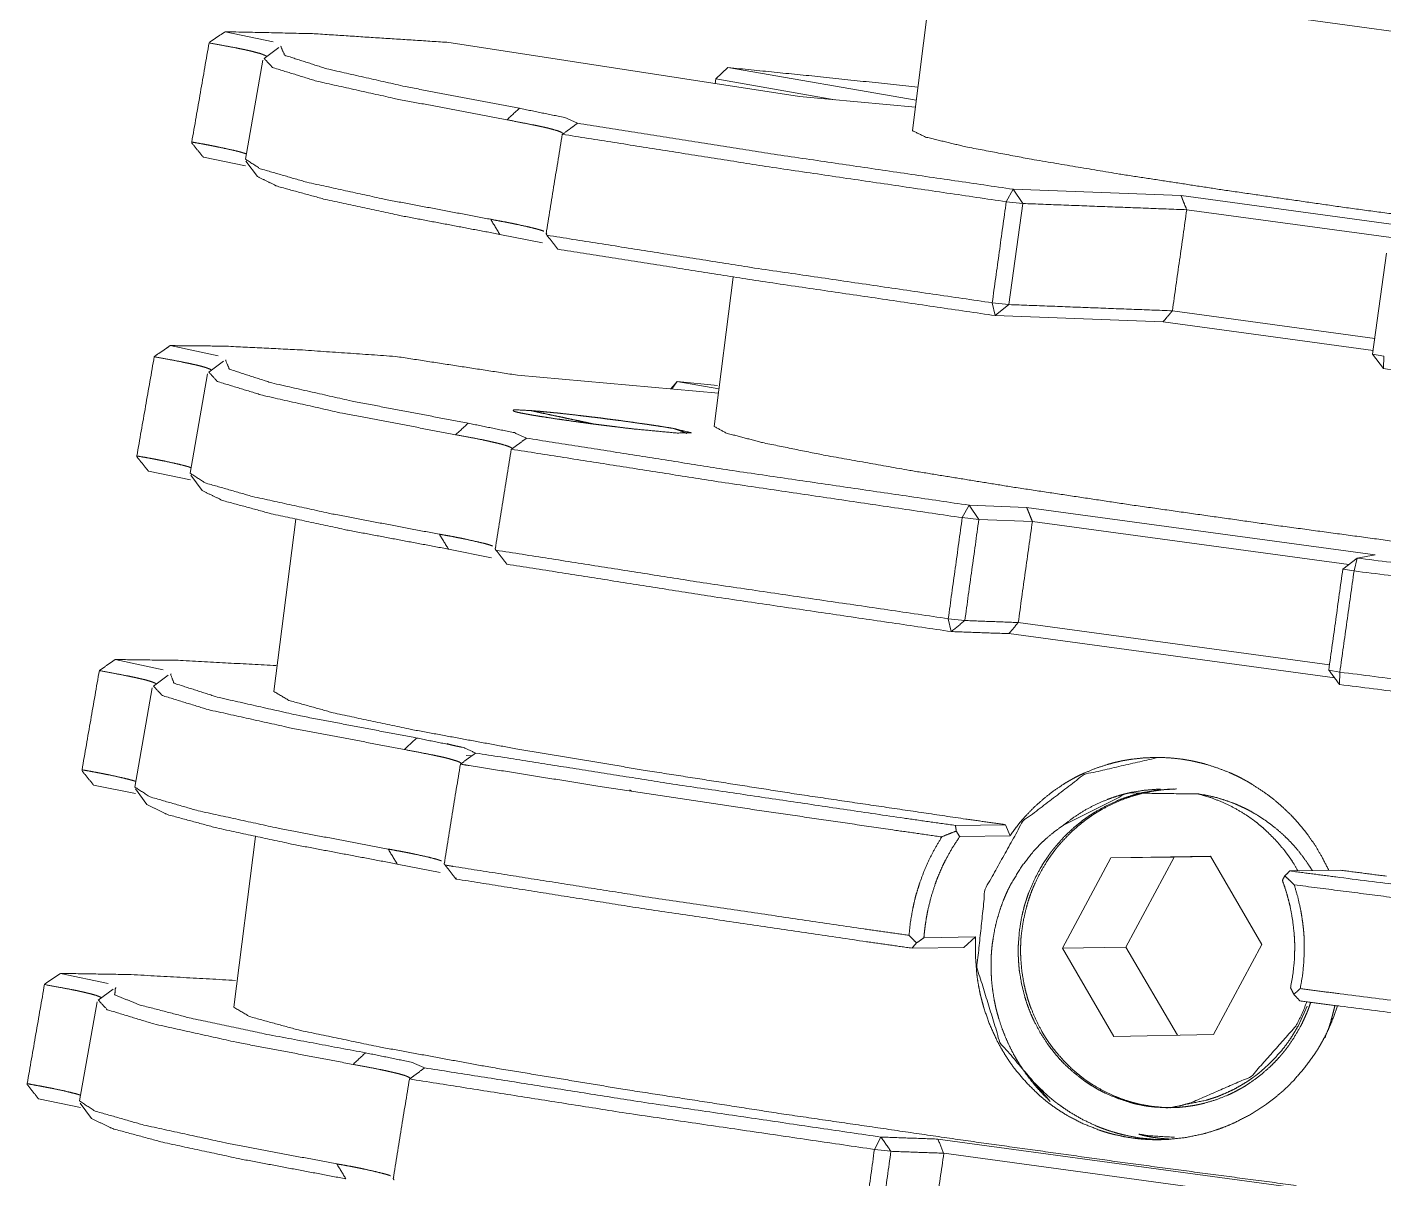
# Paper-space layout 'A3_1' of a CAD drawing. Header units: millimetres. Extents: x 0 to 420, y 0 to 297.
# Drawn here: x 301.43 to 312.07, y 47.56 to 56.6 of the extents above; entities that cross this region are included whole.
import ezdxf

# ---------------------------------------------------------------- set-up
doc = ezdxf.new("R2010")
doc.units = ezdxf.units.MM
doc.layers.add('170', color=7, linetype='Continuous', true_color=0xffffff)

psp = doc.layouts.new('A3_1')

# ---------------------------------------------------------------- linework, layer by layer
at = {"layer": '170', "color": 155, "linetype": 'Continuous', "lineweight": 13}
for p, q in [((308.519, 56.938), (308.374, 55.788)), ((312.333, 56.541), (310.695, 56.764)), ((302.982, 56.564), (303.36, 56.484)), ((303.405, 56.441), (303.288, 56.355)), ((303.422, 56.451), (303.419, 56.449)), ((307.488, 56.055), (304.721, 56.481)), ((303.279, 56.342), (303.142, 55.564)), ((306.833, 56.193), (306.827, 56.156)), ((306.833, 56.193), (306.927, 56.283)), ((307.766, 56.03), (306.833, 56.193)), ((306.927, 56.283), (308.404, 56.026)), ((308.397, 55.973), (307.488, 56.055)), ((303.142, 55.512), (302.812, 55.579)), ((303.146, 55.549), (303.236, 55.427)), ((309.11, 55.23), (309.163, 55.328)), ((309.163, 55.328), (310.482, 55.278)), ((309.163, 55.328), (309.24, 55.216)), ((310.482, 55.278), (312.605, 54.988)), ((309.11, 55.23), (309.24, 55.216)), ((309.24, 55.216), (309.13, 54.423)), ((312.283, 54.928), (310.526, 55.167)), ((305.472, 54.907), (305.137, 54.974)), ((305.506, 54.986), (305.501, 54.977)), ((311.984, 54.034), (312.094, 54.827)), ((306.968, 54.639), (306.819, 53.467)), ((309, 54.437), (309.13, 54.423)), ((309.024, 54.336), (309, 54.437)), ((309.024, 54.336), (309.13, 54.423)), ((310.34, 54.287), (309.024, 54.336)), ((311.988, 54.062), (310.34, 54.287)), ((310.413, 54.374), (312.001, 54.157)), ((302.551, 54.101), (302.929, 54.021)), ((302.971, 53.978), (302.855, 53.892)), ((302.99, 53.988), (302.986, 53.986)), ((311.984, 54.034), (312.072, 54.018)), ((311.984, 54.034), (312.069, 53.921)), ((312.072, 54.018), (312.069, 53.921)), ((302.845, 53.879), (302.708, 53.1)), ((306.852, 53.728), (305.276, 53.869)), ((306.478, 53.761), (306.528, 53.819)), ((306.487, 53.761), (306.528, 53.819)), ((306.527, 53.819), (306.856, 53.762)), ((306.844, 53.787), (306.528, 53.819)), ((302.711, 53.049), (302.381, 53.116)), ((302.713, 53.085), (302.803, 52.963)), ((308.765, 52.751), (308.818, 52.849)), ((308.818, 52.849), (309.27, 52.832)), ((308.895, 52.737), (308.818, 52.849)), ((309.27, 52.832), (312.004, 52.46)), ((303.537, 52.738), (303.365, 51.387)), ((308.895, 52.737), (308.765, 52.751)), ((309.315, 52.721), (308.895, 52.737)), ((309.315, 52.721), (309.315, 52.721)), ((311.796, 52.383), (309.315, 52.721)), ((305.071, 52.436), (304.735, 52.504)), ((305.106, 52.516), (305.101, 52.506)), ((311.862, 52.434), (311.75, 52.348)), ((311.862, 52.434), (311.838, 52.333)), ((312.004, 52.46), (311.862, 52.434)), ((311.838, 52.333), (311.75, 52.348)), ((308.785, 51.944), (308.655, 51.958)), ((308.679, 51.857), (308.655, 51.958)), ((311.687, 51.493), (309.131, 51.841)), ((309.204, 51.928), (311.645, 51.595)), ((302.121, 51.638), (302.497, 51.558)), ((302.537, 51.515), (302.421, 51.429)), ((302.559, 51.526), (302.554, 51.524)), ((311.727, 51.539), (311.64, 51.555)), ((311.727, 51.539), (311.725, 51.442)), ((302.411, 51.416), (302.274, 50.637)), ((304.874, 50.885), (304.917, 50.883)), ((302.28, 50.586), (301.951, 50.653)), ((302.279, 50.622), (302.369, 50.5)), ((308.711, 50.336), (309.105, 50.342)), ((309.105, 50.342), (309.14, 50.255)), ((303.221, 50.248), (303.051, 48.909)), ((309.14, 50.255), (308.745, 50.249)), ((304.67, 49.966), (304.333, 50.033)), ((304.706, 50.045), (304.701, 50.035)), ((309.55, 49.374), (309.93, 50.081)), ((309.93, 50.081), (310.712, 50.094)), ((310.428, 50.088), (309.93, 50.081)), ((310.428, 50.088), (310.049, 49.381)), ((310.713, 50.093), (310.428, 50.088)), ((310.712, 50.094), (311.116, 49.401)), ((304.794, 49.915), (304.794, 49.926)), ((311.73, 49.985), (311.335, 49.979)), ((308.464, 49.455), (308.87, 49.461)), ((308.87, 49.461), (308.778, 49.379)), ((309.55, 49.374), (310.049, 49.381)), ((310.049, 49.381), (310.452, 48.69)), ((311.116, 49.401), (310.736, 48.695)), ((308.778, 49.379), (308.371, 49.373)), ((309.954, 48.681), (309.55, 49.374)), ((301.69, 49.175), (302.066, 49.095)), ((302.127, 49.063), (302.122, 49.061)), ((302.104, 49.052), (301.987, 48.966)), ((301.978, 48.952), (301.84, 48.174)), ((311.399, 48.762), (311.47, 48.918)), ((310.736, 48.695), (309.954, 48.681)), ((301.849, 48.124), (301.52, 48.19)), ((301.845, 48.158), (301.935, 48.036)), ((308.076, 47.794), (308.127, 47.891)), ((308.076, 47.794), (308.205, 47.779)), ((308.574, 47.875), (311.323, 47.501)), ((311.107, 47.425), (308.62, 47.764)), ((304.306, 47.574), (304.301, 47.564))]:
    psp.add_line(p, q, dxfattribs=at)
for points, knots in [([(302.857, 56.478), (302.919, 56.521), (302.982, 56.564)], [0, 0, 0.499886, 1, 1]), ([(304.721, 56.481), (303.668, 56.549), (302.982, 56.564)], [0, 0, 0.605858, 1, 1]), ([(303.306, 56.372), (303.303, 56.374), (303.299, 56.377), (303.294, 56.379), (303.264, 56.391), (303.216, 56.404), (303.186, 56.412), (303.151, 56.42), (303.132, 56.424), (303.112, 56.428), (303.091, 56.432), (303.069, 56.437), (302.971, 56.455), (302.857, 56.476)], [0, 0, 0.006506, 0.016263, 0.028225, 0.098796, 0.2062, 0.273805, 0.350787, 0.3929, 0.437344, 0.484022, 0.532806, 0.749373, 1, 1]), ([(303.419, 56.449), (303.45, 56.379), (303.78, 56.273), (304.399, 56.133), (305.291, 55.963)], [0, 0, 0.03876, 0.215103, 0.538226, 1, 1]), ([(305.193, 55.873), (304.32, 56.038), (303.702, 56.176), (303.355, 56.283), (303.288, 56.355)], [0, 0, 0.447893, 0.767162, 0.950232, 1, 1]), ([(308.417, 56.129), (307.653, 56.21), (306.927, 56.283)], [0, 0, 0.513147, 1, 1]), ([(305.291, 55.963), (305.653, 55.889), (305.747, 55.846)], [0, 0, 0.781426, 1, 1]), ([(305.627, 55.757), (305.632, 55.76), (305.633, 55.764), (305.632, 55.766), (305.63, 55.769), (305.626, 55.771), (305.622, 55.774), (305.593, 55.786), (305.547, 55.799), (305.517, 55.807), (305.483, 55.815), (305.465, 55.819), (305.445, 55.823), (305.424, 55.828), (305.402, 55.832), (305.305, 55.851), (305.193, 55.873)], [0, 0, 0.01372, 0.022423, 0.027764, 0.034804, 0.043855, 0.055068, 0.122033, 0.225344, 0.290784, 0.365546, 0.406488, 0.449736, 0.495242, 0.542833, 0.754415, 1, 1]), ([(305.747, 55.846), (305.717, 55.824), (305.688, 55.802), (305.628, 55.758)], [0, 0, 0.249789, 0.499741, 1, 1]), ([(305.747, 55.846), (307.341, 55.595), (309.163, 55.328)], [0, 0, 0.467111, 1, 1]), ([(308.374, 55.788), (308.477, 55.737), (308.793, 55.661), (309.308, 55.563), (309.998, 55.447), (310.834, 55.319), (311.779, 55.183), (312.793, 55.047), (313.83, 54.915), (314.845, 54.794), (315.794, 54.689), (316.636, 54.605), (317.333, 54.545), (317.856, 54.511), (318.181, 54.506), (318.294, 54.53)], [0, 0, 0.011533, 0.043969, 0.09623, 0.166087, 0.250505, 0.345811, 0.447845, 0.552156, 0.654191, 0.749497, 0.833914, 0.90377, 0.95603, 0.988465, 1, 1]), ([(302.721, 55.698), (302.78, 55.688), (302.835, 55.678), (302.861, 55.673), (302.886, 55.668), (302.91, 55.663), (302.933, 55.658), (303.015, 55.641), (303.08, 55.626), (303.106, 55.619), (303.128, 55.612), (303.144, 55.607)], [0, 0, 0.138284, 0.267666, 0.329021, 0.388183, 0.444908, 0.499146, 0.691552, 0.845124, 0.907421, 0.960023, 1, 1]), ([(302.722, 55.69), (302.721, 55.694), (302.721, 55.698)], [0, 0, 0.49983, 1, 1]), ([(302.812, 55.579), (302.767, 55.634), (302.722, 55.69)], [0, 0, 0.5002, 1, 1]), ([(309.11, 55.23), (307.251, 55.503), (305.628, 55.759)], [0, 0, 0.533407, 1, 1]), ([(303.142, 55.564), (303.258, 55.489), (303.624, 55.383), (304.231, 55.25), (305.066, 55.092)], [0, 0, 0.069428, 0.260774, 0.573214, 1, 1]), ([(305.137, 54.974), (304.353, 55.122), (303.768, 55.248), (303.393, 55.351), (303.236, 55.427)], [0, 0, 0.407105, 0.712787, 0.911127, 1, 1]), ([(310.526, 55.167), (310.507, 55.213), (310.494, 55.245), (310.488, 55.262), (310.482, 55.278)], [0, 0, 0.419843, 0.709953, 0.854945, 1, 1]), ([(305.066, 55.092), (305.124, 55.081), (305.179, 55.071), (305.204, 55.066), (305.229, 55.061), (305.253, 55.056), (305.276, 55.051), (305.356, 55.034), (305.42, 55.018), (305.445, 55.011), (305.466, 55.005), (305.482, 54.999)], [0, 0, 0.139163, 0.26921, 0.330829, 0.390177, 0.447103, 0.501462, 0.694011, 0.847055, 0.908917, 0.960862, 1, 1]), ([(305.501, 54.976), (305.504, 54.972), (305.507, 54.967)], [0, 0, 0.500311, 1, 1]), ([(305.507, 54.967), (307.136, 54.71), (309, 54.437)], [0, 0, 0.466686, 1, 1]), ([(305.507, 54.967), (305.55, 54.912), (305.593, 54.857)], [0, 0, 0.500306, 1, 1]), ([(309.024, 54.336), (307.195, 54.605), (305.593, 54.857)], [0, 0, 0.532816, 1, 1]), ([(310.34, 54.287), (310.372, 54.325), (310.382, 54.337), (310.402, 54.361), (310.413, 54.374)], [0, 0, 0.437005, 0.577794, 0.859175, 1, 1]), ([(302.427, 54.015), (302.458, 54.037), (302.52, 54.079), (302.551, 54.101)], [0, 0, 0.249971, 0.749951, 1, 1]), ([(304.32, 54.016), (303.567, 54.068), (302.973, 54.097), (302.551, 54.101)], [0, 0, 0.425816, 0.761983, 1, 1]), ([(302.874, 53.91), (302.871, 53.912), (302.868, 53.914), (302.863, 53.917), (302.833, 53.928), (302.785, 53.942), (302.755, 53.949), (302.72, 53.957), (302.701, 53.961), (302.681, 53.965), (302.66, 53.969), (302.638, 53.974), (302.54, 53.993), (302.426, 54.013)], [0, 0, 0.006203, 0.015829, 0.027696, 0.097861, 0.20508, 0.272654, 0.349718, 0.391818, 0.436339, 0.483019, 0.531893, 0.7488, 1, 1]), ([(302.986, 53.986), (303.016, 53.916), (303.35, 53.808), (303.98, 53.665), (304.889, 53.492)], [0, 0, 0.038169, 0.214078, 0.537426, 1, 1]), ([(304.791, 53.402), (303.904, 53.57), (303.276, 53.711), (302.923, 53.819), (302.855, 53.892)], [0, 0, 0.447822, 0.767109, 0.950229, 1, 1]), ([(316.202, 53.411), (314.153, 53.657), (312.069, 53.921)], [0, 0, 0.495443, 1, 1]), ([(305.382, 53.591), (305.247, 53.598), (305.242, 53.589)], [0, 0, 0.921852, 1, 1]), ([(305.242, 53.589), (305.245, 53.587), (305.252, 53.584), (305.261, 53.582), (305.272, 53.579), (305.279, 53.577), (305.286, 53.576), (305.294, 53.574), (305.302, 53.572), (305.321, 53.569), (305.341, 53.565), (305.364, 53.561), (305.389, 53.556), (305.402, 53.554), (305.415, 53.552), (305.429, 53.55), (305.444, 53.547), (305.505, 53.538), (305.573, 53.527), (305.645, 53.517), (305.72, 53.506), (305.739, 53.504), (305.778, 53.498), (305.798, 53.496), (305.838, 53.49), (305.878, 53.485), (305.918, 53.48), (305.959, 53.475), (305.999, 53.47), (306.039, 53.465), (306.119, 53.455), (306.197, 53.446)], [0, 0, 0.004408, 0.011398, 0.020945, 0.03307, 0.040115, 0.047802, 0.056133, 0.065061, 0.084567, 0.106277, 0.130109, 0.156106, 0.169898, 0.184183, 0.198873, 0.213949, 0.278207, 0.34865, 0.423895, 0.502521, 0.522699, 0.563692, 0.584464, 0.626131, 0.667895, 0.709755, 0.751713, 0.793747, 0.835878, 0.918948, 1, 1]), ([(306.5, 53.451), (306.443, 53.46), (306.381, 53.47), (306.348, 53.475), (306.313, 53.48), (306.296, 53.483), (306.278, 53.485), (306.26, 53.488), (306.241, 53.49), (306.166, 53.501), (306.088, 53.512), (306.048, 53.517), (306.008, 53.522), (305.968, 53.527), (305.927, 53.533), (305.887, 53.538), (305.847, 53.542), (305.827, 53.545), (305.807, 53.547), (305.767, 53.552), (305.691, 53.561), (305.618, 53.569), (305.6, 53.571), (305.583, 53.573), (305.565, 53.574), (305.549, 53.576), (305.516, 53.579), (305.486, 53.582), (305.457, 53.585), (305.43, 53.587), (305.417, 53.588), (305.405, 53.589), (305.393, 53.59), (305.382, 53.591)], [0, 0, 0.051124, 0.106909, 0.136526, 0.167356, 0.18323, 0.199342, 0.215618, 0.23204, 0.299292, 0.36904, 0.404853, 0.44097, 0.477022, 0.513009, 0.548932, 0.584789, 0.602696, 0.620583, 0.656052, 0.724561, 0.789802, 0.805613, 0.821199, 0.836489, 0.851425, 0.880128, 0.907292, 0.932915, 0.956981, 0.968412, 0.979434, 0.989958, 1, 1]), ([(305.866, 53.487), (305.845, 53.492), (305.812, 53.499), (305.78, 53.506), (305.747, 53.513), (305.683, 53.526), (305.652, 53.533), (305.621, 53.54), (305.591, 53.546), (305.533, 53.558), (305.478, 53.57), (305.453, 53.575), (305.428, 53.581), (305.404, 53.586), (305.382, 53.591)], [0, 0, 0.043809, 0.111721, 0.179479, 0.246452, 0.377927, 0.442474, 0.506202, 0.5689, 0.688679, 0.800738, 0.853936, 0.905101, 0.953859, 1, 1]), ([(304.889, 53.492), (305.252, 53.418), (305.347, 53.375)], [0, 0, 0.780352, 1, 1]), ([(306.197, 53.446), (306.528, 53.415), (306.641, 53.417), (306.5, 53.451)], [0, 0, 0.56291, 0.754198, 1, 1]), ([(306.604, 53.412), (306.598, 53.415), (306.579, 53.423), (306.556, 53.432), (306.543, 53.437), (306.529, 53.441), (306.515, 53.446), (306.5, 53.451)], [0, 0, 0.067715, 0.253041, 0.470445, 0.591465, 0.720134, 0.856414, 1, 1]), ([(306.819, 53.467), (306.915, 53.414), (307.21, 53.337), (307.694, 53.239), (308.352, 53.122), (309.161, 52.991), (310.097, 52.85), (311.127, 52.704), (312.22, 52.556), (313.338, 52.413), (314.446, 52.278), (315.508, 52.157), (316.488, 52.053), (317.355, 51.969), (318.082, 51.908), (318.643, 51.872), (319.021, 51.863)], [0, 0, 0.008895, 0.033617, 0.073701, 0.127893, 0.194449, 0.271208, 0.35568, 0.445114, 0.536601, 0.627164, 0.713859, 0.793861, 0.864571, 0.923696, 0.969323, 1, 1]), ([(305.227, 53.286), (305.232, 53.29), (305.233, 53.294), (305.232, 53.296), (305.23, 53.298), (305.226, 53.301), (305.222, 53.303), (305.193, 53.315), (305.146, 53.329), (305.116, 53.336), (305.082, 53.344), (305.063, 53.348), (305.043, 53.353), (305.023, 53.357), (305.001, 53.362), (304.904, 53.381), (304.791, 53.402)], [0, 0, 0.013485, 0.022106, 0.027493, 0.034602, 0.043767, 0.055055, 0.122278, 0.22582, 0.291317, 0.366091, 0.407025, 0.450296, 0.495728, 0.543323, 0.754737, 1, 1]), ([(305.347, 53.375), (305.317, 53.353), (305.258, 53.309), (305.229, 53.288)], [0, 0, 0.249756, 0.749755, 1, 1]), ([(305.347, 53.375), (306.966, 53.12), (308.818, 52.849)], [0, 0, 0.467026, 1, 1]), ([(302.29, 53.235), (302.349, 53.225), (302.404, 53.215), (302.431, 53.21), (302.456, 53.205), (302.48, 53.2), (302.503, 53.196), (302.584, 53.178), (302.649, 53.163), (302.674, 53.156), (302.696, 53.15), (302.712, 53.144)], [0, 0, 0.138506, 0.268133, 0.329601, 0.388776, 0.445603, 0.499889, 0.692418, 0.845919, 0.908099, 0.960553, 1, 1]), ([(302.292, 53.227), (302.291, 53.231), (302.29, 53.235)], [0, 0, 0.500461, 1, 1]), ([(302.381, 53.116), (302.359, 53.144), (302.314, 53.199), (302.292, 53.227)], [0, 0, 0.250083, 0.750143, 1, 1]), ([(308.765, 52.751), (306.877, 53.029), (305.228, 53.288)], [0, 0, 0.533486, 1, 1]), ([(302.708, 53.1), (302.826, 53.024), (303.198, 52.917), (303.815, 52.782), (304.663, 52.621)], [0, 0, 0.069411, 0.260789, 0.573245, 1, 1]), ([(304.735, 52.504), (303.938, 52.654), (303.343, 52.782), (302.962, 52.886), (302.803, 52.963)], [0, 0, 0.407129, 0.712836, 0.911187, 1, 1]), ([(309.315, 52.721), (309.296, 52.768), (309.283, 52.8), (309.277, 52.816), (309.27, 52.832)], [0, 0, 0.424206, 0.712115, 0.85611, 1, 1]), ([(304.663, 52.621), (304.722, 52.611), (304.777, 52.601), (304.803, 52.595), (304.828, 52.591), (304.852, 52.586), (304.874, 52.581), (304.955, 52.563), (305.019, 52.548), (305.044, 52.541), (305.066, 52.534), (305.081, 52.528)], [0, 0, 0.138996, 0.269007, 0.330576, 0.389929, 0.446822, 0.501204, 0.69381, 0.847018, 0.908975, 0.961096, 1, 1]), ([(305.101, 52.506), (305.104, 52.501), (305.107, 52.496)], [0, 0, 0.499503, 1, 1]), ([(305.107, 52.496), (306.761, 52.236), (308.655, 51.958)], [0, 0, 0.466603, 1, 1]), ([(305.107, 52.496), (305.129, 52.469), (305.15, 52.441), (305.193, 52.386)], [0, 0, 0.250237, 0.50032, 1, 1]), ([(308.679, 51.857), (306.82, 52.13), (305.193, 52.386)], [0, 0, 0.532906, 1, 1]), ([(311.862, 52.434), (313.97, 52.166), (316.042, 51.918)], [0, 0, 0.504573, 1, 1]), ([(316.102, 51.807), (313.989, 52.06), (311.838, 52.333)], [0, 0, 0.495274, 1, 1]), ([(301.996, 51.552), (302.059, 51.595), (302.121, 51.638)], [0, 0, 0.499905, 1, 1]), ([(303.382, 51.59), (302.634, 51.631), (302.121, 51.638)], [0, 0, 0.593158, 1, 1]), ([(302.442, 51.447), (302.44, 51.449), (302.436, 51.451), (302.431, 51.454), (302.401, 51.465), (302.354, 51.479), (302.324, 51.486), (302.289, 51.494), (302.271, 51.498), (302.251, 51.502), (302.229, 51.507), (302.207, 51.511), (302.109, 51.53), (301.996, 51.551)], [0, 0, 0.005865, 0.015358, 0.027137, 0.096952, 0.203968, 0.271527, 0.348607, 0.390746, 0.435272, 0.482049, 0.530986, 0.748247, 1, 1]), ([(302.554, 51.524), (302.582, 51.452), (302.921, 51.343), (303.562, 51.198), (304.486, 51.022)], [0, 0, 0.037611, 0.213094, 0.53666, 1, 1]), ([(311.727, 51.539), (313.884, 51.265), (316.003, 51.012)], [0, 0, 0.504688, 1, 1]), ([(304.388, 50.932), (303.488, 51.103), (302.849, 51.245), (302.491, 51.355), (302.421, 51.429)], [0, 0, 0.447751, 0.767048, 0.95022, 1, 1]), ([(315.921, 50.924), (313.841, 51.174), (311.725, 51.442)], [0, 0, 0.495462, 1, 1]), ([(303.365, 51.387), (303.483, 51.317), (303.845, 51.216), (304.444, 51.089), (305.263, 50.938), (306.279, 50.768), (307.467, 50.582), (308.794, 50.386)], [0, 0, 0.024757, 0.092805, 0.203436, 0.35389, 0.540225, 0.757517, 1, 1]), ([(304.486, 51.022), (304.851, 50.948), (304.947, 50.904)], [0, 0, 0.779282, 1, 1]), ([(304.839, 50.95), (304.819, 50.954), (304.806, 50.957), (304.794, 50.959), (304.783, 50.962), (304.772, 50.964), (304.754, 50.969), (304.74, 50.972), (304.729, 50.976), (304.722, 50.978), (304.721, 50.98)], [0, 0, 0.164589, 0.273536, 0.375668, 0.470986, 0.558815, 0.710967, 0.831913, 0.922337, 0.981941, 1, 1]), ([(304.827, 50.816), (304.833, 50.819), (304.833, 50.823), (304.832, 50.825), (304.83, 50.827), (304.826, 50.83), (304.822, 50.833), (304.792, 50.844), (304.745, 50.858), (304.715, 50.866), (304.681, 50.874), (304.662, 50.878), (304.642, 50.882), (304.621, 50.887), (304.599, 50.891), (304.502, 50.91), (304.388, 50.932)], [0, 0, 0.01326, 0.021838, 0.027298, 0.034484, 0.043691, 0.055054, 0.122577, 0.226309, 0.29182, 0.366652, 0.407578, 0.450832, 0.496279, 0.543835, 0.755049, 1, 1]), ([(304.947, 50.904), (304.888, 50.861), (304.829, 50.817)], [0, 0, 0.499741, 1, 1]), ([(304.95, 50.904), (306.52, 50.657), (308.308, 50.393)], [0, 0, 0.467814, 1, 1]), ([(301.86, 50.773), (301.919, 50.762), (301.974, 50.752), (302, 50.747), (302.025, 50.742), (302.049, 50.737), (302.072, 50.733), (302.153, 50.715), (302.217, 50.7), (302.243, 50.693), (302.265, 50.687), (302.281, 50.682)], [0, 0, 0.138803, 0.268612, 0.330137, 0.389412, 0.446286, 0.500611, 0.69324, 0.846648, 0.908745, 0.961047, 1, 1]), ([(308.22, 50.301), (307.023, 50.476), (305.907, 50.645), (304.898, 50.806)], [0, 0, 0.360013, 0.695873, 1, 1]), ([(310.304, 50.87), (309.721, 50.735), (309.241, 50.369), (308.944, 49.835), (308.88, 49.222), (309.061, 48.634), (309.455, 48.17)], [0, 0, 0.163682, 0.328962, 0.496376, 0.665086, 0.833437, 1, 1]), ([(311.64, 49.984), (311.585, 50.092), (311.534, 50.178), (311.477, 50.26), (311.446, 50.3), (311.414, 50.339), (311.381, 50.377), (311.347, 50.414), (311.275, 50.483), (311.199, 50.548), (311.119, 50.607), (311.035, 50.661), (311.014, 50.674), (310.992, 50.686), (310.97, 50.698), (310.948, 50.71), (310.904, 50.731), (310.859, 50.752), (310.767, 50.787), (310.674, 50.817), (310.626, 50.829), (310.578, 50.84), (310.554, 50.845), (310.53, 50.849), (310.506, 50.853), (310.481, 50.857), (310.385, 50.867), (310.288, 50.87), (310.191, 50.866), (310.095, 50.856), (310.071, 50.852), (310.047, 50.848), (310.023, 50.844), (310, 50.839), (309.953, 50.828), (309.907, 50.815), (309.816, 50.786), (309.727, 50.749), (309.683, 50.729), (309.64, 50.707), (309.619, 50.695), (309.598, 50.683), (309.577, 50.671), (309.557, 50.658), (309.477, 50.604), (309.401, 50.544), (309.33, 50.48), (309.262, 50.41), (309.229, 50.373), (309.198, 50.334), (309.168, 50.295), (309.14, 50.255)], [0, 0, 0.039563, 0.072216, 0.10492, 0.121334, 0.137811, 0.154296, 0.170706, 0.203318, 0.235791, 0.268262, 0.300872, 0.309054, 0.317214, 0.325352, 0.333463, 0.349632, 0.365735, 0.397802, 0.429824, 0.445865, 0.461946, 0.470005, 0.478051, 0.48606, 0.494054, 0.525815, 0.557376, 0.5889, 0.620535, 0.628476, 0.636404, 0.64431, 0.652188, 0.667904, 0.683571, 0.714827, 0.746126, 0.761845, 0.777634, 0.785555, 0.793469, 0.801362, 0.809244, 0.840685, 0.872111, 0.903678, 0.935554, 0.951617, 0.967712, 0.983833, 1, 1]), ([(301.951, 50.653), (301.906, 50.708), (301.861, 50.764)], [0, 0, 0.500155, 1, 1]), ([(302.274, 50.637), (302.394, 50.56), (302.772, 50.451), (303.399, 50.314), (304.261, 50.151)], [0, 0, 0.069397, 0.260792, 0.57327, 1, 1]), ([(306.157, 50.615), (306.169, 50.607), (306.17, 50.606)], [0, 0, 0.872847, 1, 1]), ([(310.427, 50.622), (310.386, 50.621), (310.284, 50.611), (310.183, 50.594), (310.158, 50.588), (310.133, 50.581), (310.108, 50.575), (310.084, 50.567), (310.035, 50.551), (309.987, 50.533), (309.894, 50.49), (309.804, 50.44), (309.783, 50.426), (309.761, 50.412), (309.74, 50.397), (309.719, 50.382), (309.678, 50.35), (309.638, 50.317), (309.563, 50.246), (309.495, 50.169), (309.478, 50.148), (309.462, 50.128), (309.447, 50.107), (309.432, 50.085), (309.403, 50.042), (309.376, 49.998), (309.328, 49.906), (309.287, 49.81), (309.278, 49.786), (309.27, 49.761), (309.262, 49.736), (309.254, 49.711), (309.241, 49.66), (309.229, 49.609), (309.213, 49.507), (309.205, 49.403), (309.204, 49.377), (309.204, 49.351), (309.204, 49.325), (309.205, 49.299), (309.208, 49.247), (309.213, 49.195), (309.23, 49.093), (309.255, 48.993), (309.27, 48.944), (309.288, 48.895), (309.307, 48.847), (309.329, 48.8), (309.377, 48.71), (309.432, 48.625), (309.462, 48.584), (309.494, 48.544), (309.527, 48.505), (309.562, 48.468), (309.636, 48.4), (309.715, 48.338), (309.756, 48.31), (309.799, 48.283), (309.843, 48.258), (309.888, 48.235), (309.979, 48.196), (310.073, 48.165), (310.121, 48.152), (310.17, 48.142), (310.194, 48.137), (310.219, 48.133), (310.244, 48.13), (310.268, 48.127), (310.367, 48.121), (310.466, 48.124), (310.515, 48.129), (310.564, 48.136), (310.589, 48.14), (310.613, 48.145), (310.638, 48.15), (310.662, 48.156), (310.757, 48.184), (310.849, 48.22), (310.894, 48.242), (310.938, 48.265), (310.96, 48.277), (310.982, 48.29), (311.003, 48.304), (311.024, 48.318), (311.105, 48.377), (311.18, 48.443), (311.216, 48.479), (311.251, 48.516), (311.267, 48.535), (311.284, 48.555), (311.3, 48.575), (311.315, 48.595), (311.372, 48.679), (311.423, 48.768), (311.445, 48.814), (311.466, 48.861), (311.476, 48.885), (311.485, 48.909), (311.498, 48.948)], [0, 0, 0.007818, 0.026942, 0.046126, 0.050947, 0.055789, 0.060638, 0.06548, 0.075128, 0.08474, 0.103933, 0.123202, 0.128046, 0.132906, 0.137782, 0.142658, 0.152368, 0.162044, 0.181368, 0.200762, 0.205636, 0.210527, 0.215436, 0.220344, 0.230125, 0.239868, 0.259306, 0.278792, 0.283686, 0.288594, 0.293519, 0.298447, 0.308265, 0.318036, 0.337505, 0.356981, 0.361868, 0.366765, 0.371677, 0.376594, 0.386389, 0.396128, 0.4155, 0.434838, 0.444541, 0.454275, 0.463982, 0.473625, 0.492783, 0.511878, 0.521443, 0.531042, 0.540624, 0.550135, 0.569018, 0.587835, 0.597259, 0.606716, 0.616165, 0.625559, 0.644203, 0.662796, 0.672119, 0.681478, 0.686172, 0.690856, 0.695521, 0.700174, 0.718708, 0.737218, 0.746511, 0.755848, 0.760538, 0.765228, 0.769902, 0.774565, 0.793152, 0.811751, 0.8211, 0.830503, 0.83523, 0.83996, 0.844679, 0.849392, 0.868187, 0.887008, 0.896474, 0.905996, 0.910788, 0.915585, 0.920377, 0.925157, 0.944231, 0.963329, 0.972929, 0.982584, 0.987441, 0.992306, 1, 1]), ([(310.42, 48.122), (310.34, 48.123), (310.244, 48.133), (310.149, 48.15), (310.126, 48.156), (310.102, 48.162), (310.079, 48.169), (310.056, 48.176), (310.01, 48.191), (309.966, 48.209), (309.878, 48.25), (309.794, 48.298), (309.773, 48.311), (309.752, 48.325), (309.732, 48.339), (309.713, 48.353), (309.674, 48.384), (309.637, 48.415), (309.567, 48.483), (309.502, 48.557), (309.471, 48.596), (309.442, 48.636), (309.415, 48.678), (309.389, 48.72), (309.344, 48.808), (309.305, 48.9), (309.296, 48.923), (309.288, 48.947), (309.28, 48.971), (309.273, 48.996), (309.26, 49.044), (309.249, 49.093), (309.232, 49.192), (309.224, 49.292), (309.223, 49.317), (309.222, 49.343), (309.222, 49.368), (309.223, 49.394), (309.225, 49.444), (309.23, 49.495), (309.245, 49.594), (309.268, 49.692), (309.282, 49.741), (309.298, 49.789), (309.316, 49.837), (309.336, 49.883), (309.381, 49.973), (309.433, 50.06), (309.461, 50.101), (309.491, 50.142), (309.507, 50.162), (309.523, 50.181), (309.54, 50.2), (309.557, 50.219), (309.627, 50.291), (309.703, 50.356), (309.742, 50.386), (309.784, 50.415), (309.805, 50.429), (309.826, 50.442), (309.848, 50.455), (309.869, 50.467), (309.958, 50.512), (310.05, 50.55), (310.097, 50.566), (310.145, 50.58), (310.193, 50.592), (310.243, 50.602), (310.341, 50.616), (310.44, 50.622), (310.446, 50.622)], [0, 0, 0.020619, 0.045422, 0.07041, 0.076701, 0.082976, 0.089238, 0.095484, 0.107957, 0.120421, 0.145384, 0.170554, 0.176902, 0.183254, 0.189594, 0.195918, 0.208549, 0.221169, 0.246445, 0.271921, 0.284781, 0.297658, 0.31049, 0.3233, 0.348931, 0.374722, 0.381214, 0.38773, 0.394265, 0.400793, 0.413807, 0.426782, 0.4527, 0.478714, 0.485253, 0.49181, 0.49839, 0.504979, 0.518108, 0.531183, 0.557246, 0.583331, 0.596434, 0.609604, 0.622771, 0.635866, 0.661913, 0.68792, 0.700958, 0.71405, 0.72062, 0.727181, 0.733715, 0.740234, 0.76616, 0.791997, 0.804935, 0.817919, 0.824435, 0.830956, 0.837463, 0.84395, 0.869737, 0.895406, 0.908257, 0.921143, 0.934096, 0.947053, 0.972767, 0.998363, 1, 1]), ([(309.56, 50.339), (309.64, 50.4), (309.724, 50.454), (309.812, 50.501), (309.904, 50.54), (309.951, 50.557), (309.999, 50.572), (310.047, 50.585), (310.095, 50.596), (310.193, 50.612), (310.292, 50.62), (310.321, 50.62)], [0, 0, 0.121676, 0.24234, 0.3628, 0.483847, 0.544516, 0.604852, 0.664939, 0.724881, 0.844694, 0.965104, 1, 1]), ([(309.56, 50.339), (310.06, 50.59), (310.617, 50.583)], [0, 0, 0.501463, 1, 1]), ([(311.398, 49.98), (311.354, 50.054), (311.324, 50.097), (311.293, 50.139), (311.226, 50.218), (311.153, 50.291), (311.115, 50.325), (311.075, 50.358), (311.054, 50.374), (311.033, 50.389), (311.012, 50.404), (310.991, 50.419), (310.902, 50.472), (310.811, 50.517), (310.715, 50.554), (310.617, 50.583)], [0, 0, 0.08445, 0.135987, 0.187529, 0.289743, 0.391405, 0.44224, 0.493184, 0.518725, 0.54434, 0.569979, 0.595568, 0.697045, 0.797813, 0.898568, 1, 1]), ([(310.617, 50.583), (310.692, 50.57), (310.766, 50.553), (310.838, 50.53), (310.909, 50.504), (310.944, 50.488), (310.979, 50.472), (311.013, 50.455), (311.047, 50.436), (311.112, 50.396), (311.175, 50.352), (311.235, 50.305), (311.292, 50.254), (311.32, 50.226), (311.347, 50.199), (311.373, 50.17), (311.398, 50.141), (311.445, 50.08), (311.489, 50.016), (311.511, 49.983)], [0, 0, 0.068535, 0.136705, 0.204801, 0.273057, 0.30736, 0.341806, 0.376356, 0.410866, 0.4796, 0.548233, 0.616981, 0.686131, 0.72094, 0.755834, 0.79066, 0.825392, 0.894716, 0.964044, 1, 1]), ([(304.333, 50.033), (303.523, 50.186), (302.918, 50.316), (302.531, 50.421), (302.369, 50.5)], [0, 0, 0.407145, 0.712886, 0.911239, 1, 1]), ([(309.455, 48.17), (309.4, 48.225), (309.348, 48.282), (309.299, 48.341), (309.253, 48.404), (309.231, 48.436), (309.21, 48.469), (309.19, 48.502), (309.17, 48.536), (309.135, 48.605), (309.103, 48.676), (309.075, 48.748), (309.051, 48.822), (309.04, 48.86), (309.03, 48.898), (309.022, 48.936), (309.014, 48.975), (309.002, 49.052), (308.994, 49.13), (308.991, 49.208), (308.991, 49.286), (308.993, 49.325), (308.996, 49.364), (309, 49.403), (309.006, 49.442), (309.019, 49.519), (309.037, 49.595), (309.059, 49.669), (309.085, 49.742), (309.1, 49.778), (309.116, 49.814), (309.124, 49.832), (309.133, 49.849), (309.142, 49.867), (309.151, 49.884), (309.232, 50.016), (309.327, 50.137), (309.353, 50.165), (309.381, 50.193), (309.409, 50.22), (309.437, 50.245), (309.497, 50.294), (309.56, 50.339)], [0, 0, 0.031143, 0.062203, 0.093255, 0.124399, 0.140028, 0.155715, 0.171437, 0.187133, 0.218378, 0.249536, 0.280699, 0.311947, 0.327637, 0.343381, 0.3592, 0.375033, 0.406535, 0.437882, 0.46917, 0.50049, 0.516194, 0.531939, 0.547754, 0.563599, 0.595128, 0.626442, 0.657648, 0.688839, 0.704466, 0.720127, 0.727978, 0.735838, 0.743722, 0.751596, 0.813914, 0.875712, 0.891197, 0.906719, 0.922298, 0.937884, 0.968957, 1, 1]), ([(308.347, 49.474), (308.358, 49.577), (308.376, 49.679), (308.387, 49.729), (308.399, 49.78), (308.414, 49.829), (308.429, 49.878), (308.464, 49.974), (308.505, 50.068), (308.552, 50.158), (308.604, 50.246)], [0, 0, 0.126054, 0.251951, 0.31503, 0.378066, 0.440822, 0.503301, 0.627648, 0.751565, 0.875524, 1, 1]), ([(308.745, 50.249), (308.687, 50.16), (308.635, 50.067), (308.611, 50.019), (308.59, 49.97), (308.569, 49.921), (308.551, 49.871), (308.519, 49.77), (308.494, 49.667), (308.484, 49.615), (308.476, 49.562), (308.469, 49.508), (308.464, 49.455)], [0, 0, 0.12447, 0.24922, 0.3119, 0.374604, 0.437089, 0.499412, 0.623832, 0.748431, 0.810977, 0.873785, 0.936855, 1, 1]), ([(308.604, 50.247), (308.661, 50.27), (308.718, 50.292)], [0, 0, 0.503266, 1, 1]), ([(304.261, 50.151), (304.32, 50.14), (304.375, 50.13), (304.401, 50.125), (304.426, 50.12), (304.45, 50.115), (304.473, 50.11), (304.554, 50.093), (304.618, 50.077), (304.644, 50.07), (304.665, 50.063), (304.681, 50.058)], [0, 0, 0.138927, 0.268809, 0.330419, 0.389729, 0.446591, 0.500952, 0.693563, 0.846932, 0.909025, 0.961275, 1, 1]), ([(304.701, 50.035), (304.704, 50.03), (304.708, 50.025)], [0, 0, 0.499689, 1, 1]), ([(304.708, 50.025), (304.729, 49.998), (304.772, 49.943), (304.794, 49.915)], [0, 0, 0.250229, 0.750138, 1, 1]), ([(304.77, 50.015), (306.28, 49.777), (307.992, 49.524)], [0, 0, 0.469105, 1, 1]), ([(308.013, 49.424), (306.301, 49.677), (304.794, 49.915)], [0, 0, 0.531346, 1, 1]), ([(311.295, 49.941), (311.332, 49.906), (311.369, 49.87)], [0, 0, 0.497535, 1, 1]), ([(311.695, 49.932), (313.744, 49.672), (315.757, 49.432)], [0, 0, 0.504737, 1, 1]), ([(311.34, 49.063), (311.359, 49.169), (311.37, 49.276), (311.372, 49.329), (311.373, 49.383), (311.372, 49.437), (311.368, 49.49), (311.356, 49.595), (311.337, 49.7), (311.324, 49.751), (311.31, 49.803), (311.294, 49.854), (311.276, 49.905)], [0, 0, 0.125587, 0.250985, 0.313837, 0.376633, 0.43913, 0.501393, 0.62551, 0.749622, 0.81189, 0.874391, 0.937155, 1, 1]), ([(311.369, 49.87), (311.398, 49.771), (311.42, 49.67), (311.429, 49.619), (311.436, 49.567), (311.442, 49.516), (311.446, 49.465), (311.448, 49.362), (311.444, 49.26), (311.434, 49.158), (311.416, 49.056)], [0, 0, 0.125545, 0.250962, 0.313822, 0.376668, 0.439273, 0.501648, 0.625943, 0.750073, 0.874566, 1, 1]), ([(315.822, 49.32), (314.315, 49.498), (312.817, 49.684), (311.369, 49.87)], [0, 0, 0.338209, 0.674619, 1, 1]), ([(308.406, 49.414), (308.376, 49.444), (308.347, 49.474)], [0, 0, 0.497944, 1, 1]), ([(308.406, 49.414), (308.435, 49.434), (308.464, 49.455)], [0, 0, 0.499244, 1, 1]), ([(308.87, 49.461), (308.868, 49.319), (308.878, 49.18), (308.887, 49.11), (308.9, 49.042), (308.907, 49.007), (308.916, 48.973), (308.925, 48.939), (308.934, 48.905), (308.98, 48.774), (309.037, 48.648), (309.07, 48.588), (309.106, 48.528), (309.125, 48.499), (309.144, 48.471), (309.164, 48.443), (309.185, 48.415), (309.274, 48.312), (309.371, 48.217), (309.397, 48.195), (309.424, 48.173), (309.451, 48.152), (309.478, 48.132), (309.534, 48.094), (309.592, 48.058), (309.712, 47.996), (309.838, 47.946), (309.871, 47.935), (309.903, 47.925), (309.936, 47.916), (309.969, 47.908), (310.036, 47.894), (310.103, 47.883), (310.171, 47.875), (310.239, 47.871), (310.273, 47.87), (310.308, 47.87), (310.342, 47.871), (310.377, 47.872), (310.514, 47.887), (310.649, 47.914), (310.715, 47.933), (310.781, 47.955), (310.846, 47.98), (310.91, 48.008), (311.033, 48.072), (311.15, 48.148), (311.206, 48.19), (311.26, 48.235), (311.286, 48.258), (311.312, 48.282), (311.337, 48.307), (311.362, 48.332), (311.453, 48.437), (311.535, 48.551), (311.554, 48.58), (311.572, 48.611), (311.589, 48.641), (311.606, 48.673), (311.637, 48.736), (311.665, 48.8), (311.709, 48.92)], [0, 0, 0.032996, 0.065721, 0.082068, 0.098443, 0.106652, 0.114879, 0.123112, 0.131317, 0.163823, 0.196076, 0.212198, 0.228363, 0.236466, 0.244548, 0.252591, 0.260603, 0.292447, 0.324197, 0.33216, 0.34014, 0.348143, 0.356147, 0.372059, 0.387894, 0.419467, 0.45119, 0.459186, 0.467201, 0.475199, 0.483175, 0.499087, 0.514973, 0.530867, 0.546815, 0.554817, 0.562845, 0.570914, 0.579004, 0.611249, 0.643392, 0.659519, 0.675725, 0.69205, 0.708387, 0.74088, 0.773361, 0.789689, 0.806119, 0.814361, 0.822587, 0.830784, 0.838966, 0.871596, 0.90429, 0.912512, 0.920759, 0.929032, 0.937298, 0.953761, 0.970165, 1, 1]), ([(301.566, 49.09), (301.628, 49.132), (301.69, 49.175)], [0, 0, 0.499905, 1, 1]), ([(303.064, 49.12), (302.246, 49.166), (301.69, 49.175)], [0, 0, 0.595936, 1, 1]), ([(302.01, 48.985), (302.008, 48.986), (302.005, 48.989), (302, 48.991), (301.97, 49.003), (301.923, 49.016), (301.893, 49.023), (301.859, 49.031), (301.84, 49.035), (301.82, 49.04), (301.799, 49.044), (301.777, 49.048), (301.679, 49.067), (301.565, 49.088)], [0, 0, 0.005567, 0.014969, 0.026578, 0.096031, 0.202874, 0.270407, 0.34749, 0.389709, 0.434278, 0.481103, 0.530093, 0.747684, 1, 1]), ([(311.34, 49.063), (311.353, 49.037), (311.365, 49.011)], [0, 0, 0.501523, 1, 1]), ([(303.986, 48.461), (303.071, 48.635), (302.423, 48.779), (302.058, 48.89), (301.987, 48.966)], [0, 0, 0.447679, 0.766992, 0.950205, 1, 1]), ([(302.122, 49.061), (302.117, 49.006), (302.316, 48.927), (302.716, 48.823), (303.309, 48.697), (304.084, 48.552)], [0, 0, 0.026337, 0.129677, 0.328534, 0.620347, 1, 1]), ([(311.416, 49.056), (311.391, 49.033), (311.365, 49.011)], [0, 0, 0.50199, 1, 1]), ([(311.728, 49.015), (313.7, 48.766), (315.636, 48.535)], [0, 0, 0.504727, 1, 1]), ([(303.051, 48.909), (303.175, 48.836), (303.558, 48.731), (304.19, 48.599), (305.052, 48.441), (306.121, 48.264), (307.366, 48.071), (308.752, 47.869)], [0, 0, 0.024807, 0.093215, 0.204363, 0.355297, 0.541836, 0.758763, 1, 1]), ([(311.382, 48.762), (311.429, 48.855), (311.468, 48.952)], [0, 0, 0.499492, 1, 1]), ([(311.688, 48.923), (311.681, 48.893), (311.671, 48.855), (311.661, 48.817), (311.638, 48.742), (311.61, 48.669)], [0, 0, 0.117695, 0.264913, 0.41192, 0.705718, 1, 1]), ([(315.641, 48.437), (313.703, 48.669), (311.729, 48.918)], [0, 0, 0.495119, 1, 1]), ([(310.533, 48.15), (310.679, 48.18), (310.707, 48.189), (310.735, 48.198), (310.763, 48.207), (310.79, 48.218), (310.844, 48.241), (310.897, 48.266), (310.948, 48.295), (310.998, 48.325), (311.023, 48.342), (311.047, 48.359), (311.071, 48.377), (311.095, 48.395), (311.183, 48.475), (311.264, 48.562), (311.301, 48.609), (311.336, 48.658), (311.368, 48.709), (311.399, 48.762)], [0, 0, 0.135483, 0.162331, 0.189137, 0.215857, 0.242527, 0.295787, 0.349022, 0.402382, 0.456008, 0.482974, 0.510048, 0.53718, 0.564269, 0.67217, 0.780238, 0.834674, 0.889556, 0.944716, 1, 1]), ([(310.553, 48.158), (311.032, 48.366), (311.382, 48.762)], [0, 0, 0.496826, 1, 1]), ([(304.084, 48.552), (304.45, 48.477), (304.547, 48.434)], [0, 0, 0.778314, 1, 1]), ([(304.428, 48.345), (304.433, 48.348), (304.433, 48.352), (304.432, 48.354), (304.43, 48.357), (304.426, 48.359), (304.421, 48.362), (304.392, 48.374), (304.344, 48.388), (304.314, 48.395), (304.28, 48.403), (304.261, 48.407), (304.241, 48.412), (304.22, 48.416), (304.198, 48.421), (304.1, 48.44), (303.986, 48.461)], [0, 0, 0.012996, 0.021528, 0.027027, 0.034322, 0.043609, 0.05504, 0.122865, 0.22675, 0.29232, 0.36713, 0.40805, 0.451332, 0.496753, 0.544274, 0.7553, 1, 1]), ([(304.547, 48.434), (304.518, 48.412), (304.459, 48.368), (304.429, 48.346)], [0, 0, 0.249766, 0.749766, 1, 1]), ([(304.547, 48.434), (306.217, 48.171), (308.127, 47.891)], [0, 0, 0.466857, 1, 1]), ([(308.076, 47.794), (306.128, 48.079), (304.428, 48.347)], [0, 0, 0.533647, 1, 1]), ([(301.43, 48.31), (301.488, 48.299), (301.543, 48.289), (301.569, 48.284), (301.594, 48.279), (301.618, 48.275), (301.641, 48.27), (301.722, 48.253), (301.786, 48.237), (301.812, 48.231), (301.834, 48.224), (301.849, 48.219)], [0, 0, 0.139062, 0.269057, 0.330693, 0.390024, 0.446947, 0.501363, 0.6941, 0.847422, 0.909438, 0.96159, 1, 1]), ([(301.52, 48.19), (301.475, 48.246), (301.431, 48.301)], [0, 0, 0.500187, 1, 1]), ([(309.331, 48.316), (309.422, 48.228), (309.444, 48.208), (309.467, 48.189), (309.49, 48.17), (309.514, 48.152), (309.562, 48.118), (309.611, 48.085), (309.712, 48.027), (309.818, 47.977), (309.845, 47.966), (309.873, 47.956), (309.9, 47.946), (309.928, 47.937), (309.985, 47.92), (310.041, 47.906), (310.155, 47.884), (310.271, 47.873), (310.3, 47.872), (310.329, 47.871), (310.368, 47.871)], [0, 0, 0.108606, 0.134216, 0.159867, 0.185542, 0.211155, 0.262098, 0.31274, 0.413552, 0.514281, 0.539541, 0.56486, 0.590246, 0.615614, 0.666104, 0.71632, 0.816293, 0.916279, 0.941353, 0.966497, 1, 1]), ([(301.84, 48.174), (301.962, 48.095), (302.346, 47.985), (302.984, 47.846), (303.859, 47.68)], [0, 0, 0.06938, 0.260797, 0.573287, 1, 1]), ([(310.394, 48.121), (310.405, 48.123), (310.48, 48.138), (310.553, 48.158)], [0, 0, 0.064534, 0.531885, 1, 1]), ([(303.93, 47.563), (303.108, 47.718), (302.493, 47.85), (302.1, 47.957), (301.935, 48.036)], [0, 0, 0.407168, 0.712938, 0.911301, 1, 1]), ([(310.149, 47.912), (310.202, 47.9), (310.23, 47.894), (310.259, 47.889), (310.288, 47.885), (310.317, 47.881), (310.403, 47.874)], [0, 0, 0.210073, 0.323497, 0.43714, 0.551131, 0.665355, 1, 1]), ([(310.429, 47.889), (310.221, 47.902), (310.15, 47.914)], [0, 0, 0.743682, 1, 1]), ([(308.752, 47.869), (310.043, 47.689), (311.383, 47.511)], [0, 0, 0.490688, 1, 1]), ([(303.859, 47.68), (303.918, 47.67), (303.973, 47.66), (303.999, 47.655), (304.024, 47.65), (304.049, 47.645), (304.071, 47.64), (304.153, 47.622), (304.217, 47.606), (304.243, 47.599), (304.265, 47.593), (304.28, 47.587)], [0, 0, 0.138775, 0.268634, 0.330153, 0.389473, 0.446355, 0.500698, 0.693335, 0.846877, 0.909066, 0.961448, 1, 1])]:
    psp.add_open_spline(points, degree=1, knots=knots, dxfattribs=at)
for points in [[(302.721, 55.698), (302.857, 56.478)], [(305.291, 55.963), (305.193, 55.873)], [(305.5, 54.976), (305.627, 55.759)], [(309, 54.437), (309.11, 55.23)], [(310.526, 55.167), (309.24, 55.216)], [(310.413, 54.374), (310.526, 55.167)], [(305.066, 55.092), (305.137, 54.974)], [(309.13, 54.423), (310.413, 54.374)], [(302.29, 53.235), (302.427, 54.015)], [(305.276, 53.869), (304.32, 54.016)], [(304.889, 53.492), (304.791, 53.402)], [(305.101, 52.506), (305.227, 53.288)], [(308.655, 51.958), (308.765, 52.751)], [(308.895, 52.737), (308.785, 51.944)], [(309.204, 51.928), (309.315, 52.721)], [(304.663, 52.621), (304.735, 52.504)], [(311.64, 51.555), (311.75, 52.348)], [(311.838, 52.333), (311.727, 51.539)], [(308.679, 51.857), (308.785, 51.944)], [(308.785, 51.944), (309.204, 51.928)], [(309.131, 51.841), (308.679, 51.857)], [(309.131, 51.841), (309.204, 51.928)], [(301.86, 50.772), (301.996, 51.553)], [(311.64, 51.555), (311.725, 51.442)], [(304.486, 51.022), (304.388, 50.932)], [(304.947, 50.904), (304.95, 50.904)], [(301.861, 50.764), (301.86, 50.772)], [(304.701, 50.035), (304.828, 50.817)], [(304.898, 50.806), (304.828, 50.817)], [(308.308, 50.393), (308.711, 50.336)], [(308.794, 50.386), (309.105, 50.342)], [(308.604, 50.246), (308.22, 50.301)], [(308.718, 50.292), (308.711, 50.336)], [(308.744, 50.249), (308.718, 50.292)], [(304.261, 50.151), (304.333, 50.033)], [(304.708, 50.025), (304.77, 50.015)], [(311.295, 49.941), (311.276, 49.905)], [(311.335, 49.979), (311.295, 49.941)], [(311.335, 49.979), (311.695, 49.932)], [(311.73, 49.985), (312.092, 49.938)], [(307.992, 49.524), (308.347, 49.474)], [(308.371, 49.373), (308.013, 49.424)], [(308.371, 49.373), (308.406, 49.414)], [(301.43, 48.31), (301.566, 49.09)], [(311.365, 49.011), (311.414, 48.959)], [(311.729, 48.918), (311.414, 48.959)], [(311.416, 49.056), (311.728, 49.015)], [(304.084, 48.552), (303.986, 48.461)], [(304.301, 47.564), (304.428, 48.346)], [(301.431, 48.301), (301.43, 48.31)], [(307.965, 47), (308.076, 47.794)], [(308.127, 47.891), (308.574, 47.875)], [(308.205, 47.779), (308.127, 47.891)], [(308.619, 47.764), (308.574, 47.875)], [(303.859, 47.68), (303.93, 47.563)], [(308.205, 47.779), (308.095, 46.986)], [(308.62, 47.764), (308.205, 47.779)], [(308.62, 47.764), (308.508, 46.971)], [(304.301, 47.564), (304.308, 47.555)]]:
    psp.add_open_spline(points, degree=1, dxfattribs=at)

doc.saveas('drawing.dxf')
